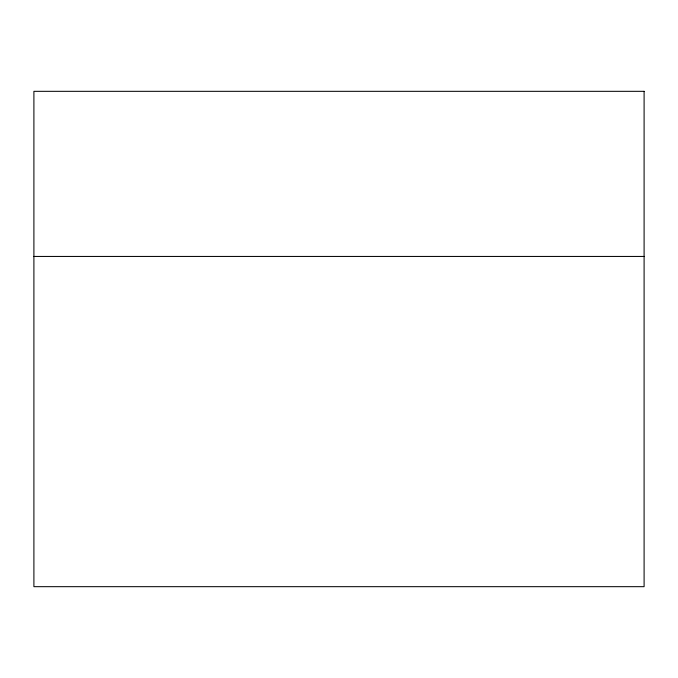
<?xml version="1.0" encoding="UTF-8"?>
<svg xmlns="http://www.w3.org/2000/svg" width="678" height="678" viewBox="0 0 678 678"><rect width="100%" height="100%" fill="white"/><g stroke="black" fill="none" stroke-linecap="round" stroke-linejoin="round"><path stroke-width="1.02" d="M33.9 256.445L644.1 256.445M644.1 91.327L33.9 91.327L33.9 586.673L644.1 586.673L644.1 91.327"/></g></svg>
